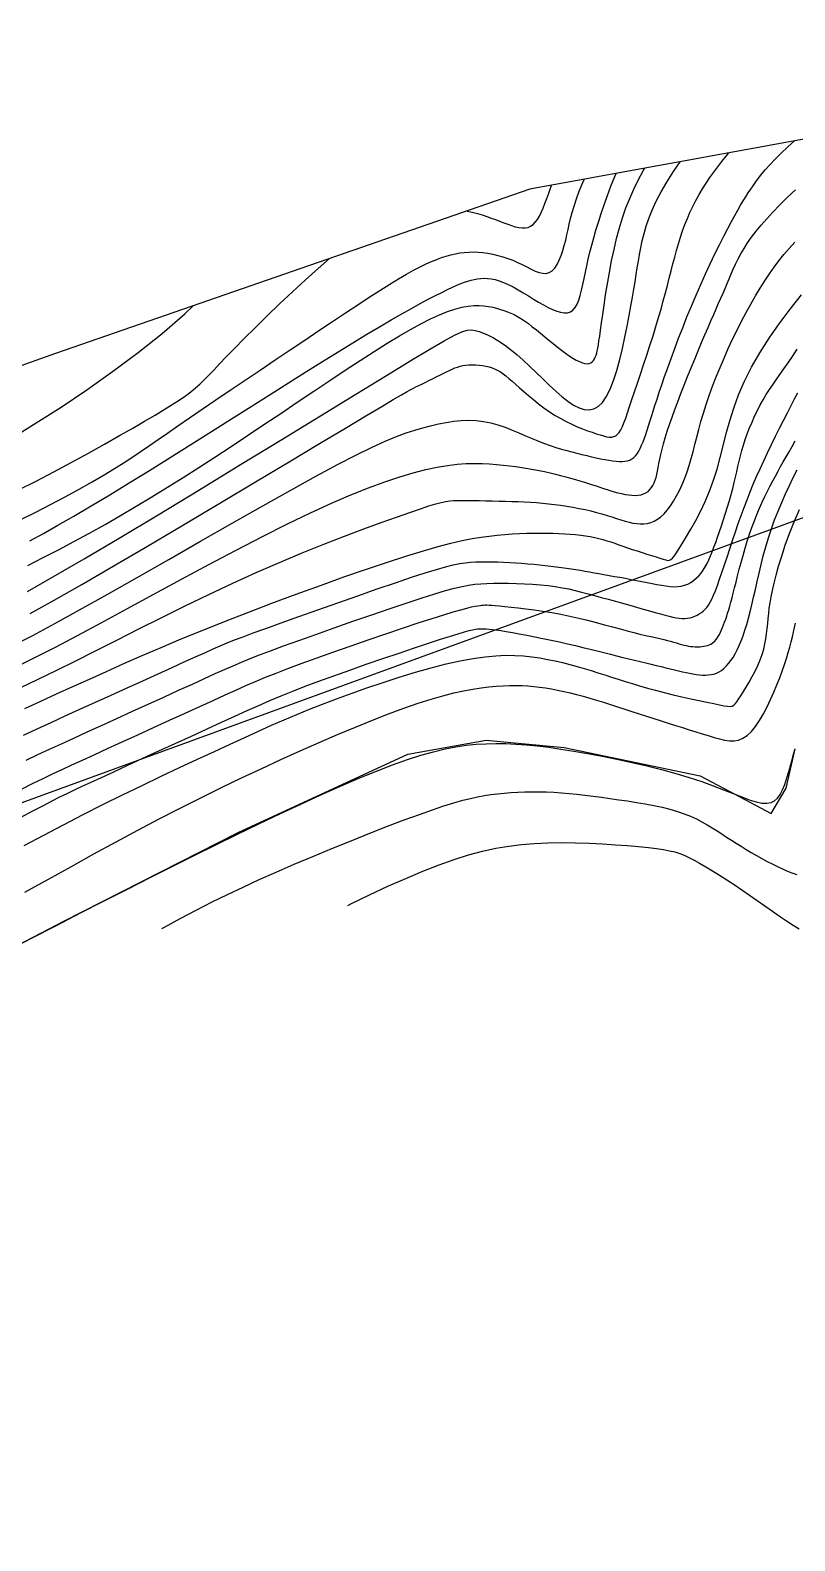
# Model space of a CAD drawing. Header units: metres. Extents: x -2219 to 435, y -3078 to 318.
# Drawn here: x 264.2 to 294.2, y 256 to 315.2 of the extents above; entities that cross this region are included whole.
import ezdxf

# ---------------------------------------------------------------- set-up
doc = ezdxf.new("R2010")
doc.units = ezdxf.units.M
for name, color, linetype in [('TERRAIN_BOUNDARY', 6, 'Continuous'), ('TERRAIN_CONTOUR_1M', 3, 'Continuous'), ('TERRAIN_CONTOUR_5M_SUPPLEMENT', 4, 'Continuous')]:
    doc.layers.add(name, color=color, linetype=linetype)

msp = doc.modelspace()

# ---------------------------------------------------------------- linework, layer by layer
at = {"layer": 'TERRAIN_BOUNDARY'}
msp.add_polyline3d([(334.466, 311.988, 0), (326.34, 311.064, 0), (319.276, 315.215, 0), (309.284, 313.622, 0), (283.816, 308.974, 0), (265.196, 302.536, 0), (256.381, 299.4, 0), (223.265, 291.711, 0), (195.534, 284.467, 0), (183.293, 283.155, 0), (172.734, 277.466, 0), (168.827, 278.773, 0), (157.385, 278.49, 0), (135.797, 277.305, 0)], dxfattribs=at)
at = {"layer": 'TERRAIN_CONTOUR_1M'}
for points in [[(263.516, 291.07, 7), (264.298, 291.473, 7), (265.164, 291.936, 7), (266.136, 292.469, 7), (267.223, 293.078, 7), (268.4, 293.744, 7), (269.633, 294.447, 7), (270.887, 295.164, 7), (272.129, 295.872, 7), (273.323, 296.55, 7), (274.435, 297.176, 7), (275.432, 297.726, 7), (276.287, 298.185, 7), (277.011, 298.558, 7), (277.621, 298.857, 7), (278.135, 299.091, 7), (278.573, 299.274, 7), (278.952, 299.414, 7), (279.29, 299.525, 7), (279.606, 299.617, 7), (279.915, 299.698, 7), (280.22, 299.77, 7), (280.522, 299.829, 7), (280.821, 299.874, 7), (281.116, 299.902, 7), (281.409, 299.912, 7), (281.7, 299.901, 7), (281.988, 299.867, 7), (282.275, 299.809, 7), (282.558, 299.73, 7), (282.838, 299.636, 7), (283.113, 299.53, 7), (283.382, 299.418, 7), (283.644, 299.305, 7), (283.9, 299.194, 7), (284.146, 299.09, 7), (284.384, 298.997, 7), (284.613, 298.916, 7), (284.835, 298.843, 7), (285.049, 298.779, 7), (285.257, 298.72, 7), (285.46, 298.668, 7), (285.658, 298.618, 7), (285.852, 298.571, 7), (286.043, 298.526, 7), (286.229, 298.482, 7), (286.41, 298.441, 7), (286.585, 298.403, 7), (286.752, 298.369, 7), (286.911, 298.34, 7), (287.06, 298.318, 7), (287.198, 298.302, 7), (287.325, 298.293, 7), (287.441, 298.293, 7), (287.546, 298.302, 7), (287.643, 298.321, 7), (287.732, 298.352, 7), (287.813, 298.394, 7), (287.888, 298.449, 7), (287.958, 298.518, 7), (288.023, 298.601, 7), (288.085, 298.699, 7), (288.144, 298.809, 7), (288.2, 298.931, 7), (288.254, 299.064, 7), (288.308, 299.207, 7), (288.361, 299.36, 7), (288.414, 299.521, 7), (288.469, 299.69, 7), (288.526, 299.869, 7), (288.586, 300.061, 7), (288.651, 300.268, 7), (288.723, 300.493, 7), (288.803, 300.739, 7), (288.892, 301.008, 7), (288.991, 301.303, 7), (289.102, 301.625, 7), (289.224, 301.972, 7), (289.356, 302.341, 7), (289.499, 302.728, 7), (289.651, 303.13, 7), (289.811, 303.543, 7), (289.979, 303.964, 7), (290.155, 304.389, 7), (290.336, 304.815, 7), (290.522, 305.237, 7), (290.709, 305.652, 7), (290.895, 306.053, 7), (291.078, 306.437, 7), (291.254, 306.799, 7), (291.422, 307.135, 7), (291.578, 307.439, 7), (291.722, 307.71, 7), (291.853, 307.949, 7), (291.974, 308.161, 7), (292.086, 308.351, 7), (292.192, 308.522, 7), (292.292, 308.68, 7), (292.388, 308.829, 7), (292.483, 308.973, 7), (292.578, 309.116, 7), (292.678, 309.262, 7), (292.788, 309.414, 7), (292.913, 309.575, 7), (293.059, 309.749, 7), (293.229, 309.939, 7), (293.43, 310.148, 7), (293.666, 310.379, 7), (293.941, 310.635, 7), (294.204, 310.87, 7)], [(264.194, 292.334, 6), (265.141, 292.856, 6), (266.225, 293.471, 6), (267.458, 294.184, 6), (268.804, 294.973, 6), (270.215, 295.807, 6), (271.643, 296.656, 6), (273.041, 297.49, 6), (274.36, 298.28, 6), (275.552, 298.995, 6), (276.57, 299.605, 6), (277.378, 300.089, 6), (277.995, 300.456, 6), (278.448, 300.724, 6), (278.77, 300.912, 6), (278.99, 301.037, 6), (279.139, 301.118, 6), (279.245, 301.172, 6), (279.341, 301.219, 6), (279.449, 301.272, 6), (279.572, 301.333, 6), (279.706, 301.399, 6), (279.848, 301.47, 6), (279.994, 301.543, 6), (280.139, 301.616, 6), (280.281, 301.686, 6), (280.415, 301.753, 6), (280.539, 301.815, 6), (280.654, 301.87, 6), (280.763, 301.92, 6), (280.868, 301.963, 6), (280.971, 302, 6), (281.076, 302.031, 6), (281.185, 302.055, 6), (281.3, 302.073, 6), (281.422, 302.084, 6), (281.551, 302.088, 6), (281.685, 302.085, 6), (281.82, 302.076, 6), (281.956, 302.059, 6), (282.088, 302.036, 6), (282.216, 302.005, 6), (282.337, 301.968, 6), (282.45, 301.923, 6), (282.557, 301.87, 6), (282.662, 301.808, 6), (282.766, 301.736, 6), (282.875, 301.653, 6), (282.99, 301.557, 6), (283.116, 301.448, 6), (283.254, 301.325, 6), (283.409, 301.188, 6), (283.578, 301.039, 6), (283.761, 300.883, 6), (283.954, 300.721, 6), (284.156, 300.559, 6), (284.366, 300.4, 6), (284.582, 300.247, 6), (284.801, 300.105, 6), (285.023, 299.975, 6), (285.243, 299.858, 6), (285.461, 299.753, 6), (285.674, 299.659, 6), (285.878, 299.576, 6), (286.073, 299.503, 6), (286.255, 299.439, 6), (286.421, 299.383, 6), (286.571, 299.335, 6), (286.705, 299.296, 6), (286.824, 299.268, 6), (286.931, 299.254, 6), (287.026, 299.254, 6), (287.111, 299.271, 6), (287.188, 299.306, 6), (287.257, 299.361, 6), (287.322, 299.438, 6), (287.384, 299.539, 6), (287.445, 299.665, 6), (287.507, 299.817, 6), (287.573, 299.998, 6), (287.645, 300.208, 6), (287.726, 300.449, 6), (287.817, 300.722, 6), (287.92, 301.028, 6), (288.033, 301.362, 6), (288.153, 301.717, 6), (288.277, 302.087, 6), (288.403, 302.466, 6), (288.528, 302.847, 6), (288.648, 303.224, 6), (288.762, 303.59, 6), (288.866, 303.94, 6), (288.961, 304.275, 6), (289.05, 304.597, 6), (289.132, 304.905, 6), (289.209, 305.203, 6), (289.283, 305.491, 6), (289.356, 305.771, 6), (289.427, 306.045, 6), (289.498, 306.313, 6), (289.571, 306.576, 6), (289.647, 306.835, 6), (289.726, 307.089, 6), (289.81, 307.339, 6), (289.899, 307.586, 6), (289.995, 307.828, 6), (290.098, 308.068, 6), (290.21, 308.304, 6), (290.33, 308.537, 6), (290.457, 308.766, 6), (290.592, 308.992, 6), (290.732, 309.214, 6), (290.878, 309.433, 6), (291.03, 309.647, 6), (291.186, 309.857, 6), (291.346, 310.063, 6), (291.513, 310.268, 6), (291.627, 310.4, 6)], [(263.825, 296.017, 2), (264.415, 296.305, 2), (265, 296.605, 2), (265.572, 296.909, 2), (266.118, 297.209, 2), (266.63, 297.499, 2), (267.096, 297.772, 2), (267.51, 298.022, 2), (267.882, 298.255, 2), (268.226, 298.477, 2), (268.554, 298.696, 2), (268.882, 298.92, 2), (269.222, 299.156, 2), (269.588, 299.41, 2), (269.993, 299.691, 2), (270.449, 300.004, 2), (270.949, 300.345, 2), (271.485, 300.708, 2), (272.049, 301.089, 2), (272.631, 301.481, 2), (273.224, 301.88, 2), (273.818, 302.279, 2), (274.405, 302.674, 2), (274.978, 303.058, 2), (275.532, 303.43, 2), (276.065, 303.787, 2), (276.573, 304.125, 2), (277.055, 304.443, 2), (277.506, 304.737, 2), (277.925, 305.006, 2), (278.309, 305.247, 2), (278.656, 305.457, 2), (278.968, 305.64, 2), (279.25, 305.797, 2), (279.506, 305.931, 2), (279.739, 306.045, 2), (279.955, 306.141, 2), (280.156, 306.223, 2), (280.347, 306.293, 2), (280.532, 306.354, 2), (280.712, 306.405, 2), (280.888, 306.446, 2), (281.064, 306.478, 2), (281.239, 306.5, 2), (281.415, 306.513, 2), (281.595, 306.515, 2), (281.778, 306.508, 2), (281.968, 306.49, 2), (282.161, 306.463, 2), (282.358, 306.426, 2), (282.556, 306.379, 2), (282.754, 306.324, 2), (282.951, 306.26, 2), (283.144, 306.187, 2), (283.333, 306.106, 2), (283.516, 306.018, 2), (283.692, 305.928, 2), (283.861, 305.842, 2), (284.022, 305.768, 2), (284.175, 305.711, 2), (284.318, 305.677, 2), (284.451, 305.672, 2), (284.574, 305.704, 2), (284.687, 305.776, 2), (284.788, 305.884, 2), (284.88, 306.024, 2), (284.963, 306.188, 2), (285.038, 306.372, 2), (285.105, 306.569, 2), (285.164, 306.774, 2), (285.218, 306.982, 2), (285.266, 307.187, 2), (285.312, 307.393, 2), (285.36, 307.605, 2), (285.413, 307.827, 2), (285.475, 308.063, 2), (285.551, 308.318, 2), (285.642, 308.597, 2), (285.754, 308.903, 2), (285.889, 309.24, 2), (285.941, 309.362, 2)], [(264.107, 294.218, 4), (264.705, 294.522, 4), (265.308, 294.835, 4), (265.915, 295.157, 4), (266.524, 295.489, 4), (267.135, 295.829, 4), (267.746, 296.179, 4), (268.357, 296.538, 4), (268.969, 296.905, 4), (269.582, 297.282, 4), (270.199, 297.668, 4), (270.82, 298.063, 4), (271.447, 298.468, 4), (272.081, 298.884, 4), (272.724, 299.309, 4), (273.375, 299.743, 4), (274.031, 300.183, 4), (274.683, 300.621, 4), (275.328, 301.054, 4), (275.958, 301.474, 4), (276.567, 301.878, 4), (277.15, 302.259, 4), (277.7, 302.612, 4), (278.213, 302.932, 4), (278.689, 303.219, 4), (279.13, 303.474, 4), (279.538, 303.697, 4), (279.914, 303.887, 4), (280.26, 304.047, 4), (280.579, 304.177, 4), (280.871, 304.276, 4), (281.14, 304.346, 4), (281.386, 304.39, 4), (281.612, 304.411, 4), (281.82, 304.414, 4), (282.011, 304.401, 4), (282.188, 304.376, 4), (282.353, 304.343, 4), (282.507, 304.304, 4), (282.653, 304.264, 4), (282.793, 304.22, 4), (282.928, 304.172, 4), (283.06, 304.117, 4), (283.192, 304.056, 4), (283.326, 303.985, 4), (283.463, 303.903, 4), (283.605, 303.809, 4), (283.754, 303.702, 4), (283.908, 303.584, 4), (284.068, 303.457, 4), (284.231, 303.325, 4), (284.396, 303.189, 4), (284.561, 303.052, 4), (284.726, 302.918, 4), (284.89, 302.788, 4), (285.05, 302.664, 4), (285.206, 302.55, 4), (285.355, 302.445, 4), (285.498, 302.353, 4), (285.633, 302.275, 4), (285.758, 302.211, 4), (285.872, 302.165, 4), (285.974, 302.136, 4), (286.063, 302.128, 4), (286.14, 302.137, 4), (286.206, 302.163, 4), (286.261, 302.202, 4), (286.309, 302.254, 4), (286.348, 302.316, 4), (286.382, 302.385, 4), (286.411, 302.461, 4), (286.436, 302.541, 4), (286.458, 302.632, 4), (286.48, 302.739, 4), (286.502, 302.868, 4), (286.526, 303.025, 4), (286.553, 303.217, 4), (286.586, 303.449, 4), (286.624, 303.728, 4), (286.671, 304.057, 4), (286.725, 304.428, 4), (286.786, 304.834, 4), (286.856, 305.265, 4), (286.934, 305.71, 4), (287.02, 306.162, 4), (287.115, 306.61, 4), (287.217, 307.046, 4), (287.329, 307.462, 4), (287.45, 307.859, 4), (287.584, 308.242, 4), (287.73, 308.613, 4), (287.891, 308.977, 4), (288.068, 309.336, 4), (288.263, 309.695, 4), (288.323, 309.797, 4)], [(264.181, 295.187, 3), (264.713, 295.474, 3), (265.288, 295.795, 3), (265.914, 296.154, 3), (266.594, 296.555, 3), (267.322, 296.992, 3), (268.087, 297.458, 3), (268.879, 297.946, 3), (269.686, 298.447, 3), (270.5, 298.956, 3), (271.31, 299.465, 3), (272.105, 299.966, 3), (272.877, 300.454, 3), (273.622, 300.925, 3), (274.337, 301.377, 3), (275.022, 301.808, 3), (275.673, 302.216, 3), (276.289, 302.6, 3), (276.867, 302.956, 3), (277.406, 303.284, 3), (277.903, 303.581, 3), (278.361, 303.849, 3), (278.78, 304.089, 3), (279.162, 304.302, 3), (279.509, 304.492, 3), (279.822, 304.659, 3), (280.102, 304.804, 3), (280.352, 304.93, 3), (280.573, 305.039, 3), (280.769, 305.131, 3), (280.943, 305.209, 3), (281.1, 305.274, 3), (281.243, 305.328, 3), (281.376, 305.371, 3), (281.503, 305.407, 3), (281.627, 305.435, 3), (281.753, 305.458, 3), (281.882, 305.474, 3), (282.015, 305.482, 3), (282.153, 305.478, 3), (282.298, 305.463, 3), (282.45, 305.433, 3), (282.611, 305.387, 3), (282.782, 305.323, 3), (282.965, 305.24, 3), (283.156, 305.141, 3), (283.353, 305.031, 3), (283.554, 304.913, 3), (283.757, 304.79, 3), (283.958, 304.668, 3), (284.155, 304.55, 3), (284.346, 304.44, 3), (284.529, 304.341, 3), (284.702, 304.258, 3), (284.865, 304.192, 3), (285.017, 304.147, 3), (285.158, 304.125, 3), (285.286, 304.13, 3), (285.402, 304.165, 3), (285.503, 304.232, 3), (285.591, 304.333, 3), (285.666, 304.466, 3), (285.732, 304.626, 3), (285.79, 304.811, 3), (285.843, 305.017, 3), (285.893, 305.24, 3), (285.942, 305.476, 3), (285.992, 305.721, 3), (286.046, 305.974, 3), (286.104, 306.234, 3), (286.168, 306.502, 3), (286.239, 306.78, 3), (286.317, 307.07, 3), (286.404, 307.372, 3), (286.5, 307.689, 3), (286.607, 308.02, 3), (286.725, 308.367, 3), (286.855, 308.728, 3), (286.997, 309.099, 3), (287.153, 309.477, 3), (287.204, 309.592, 3)], [(263.672, 290.249, 8), (264.401, 290.612, 8), (265.188, 291.016, 8), (266.048, 291.467, 8), (266.989, 291.971, 8), (267.997, 292.516, 8), (269.051, 293.088, 8), (270.131, 293.672, 8), (271.216, 294.254, 8), (272.286, 294.821, 8), (273.319, 295.356, 8), (274.294, 295.847, 8), (275.196, 296.281, 8), (276.025, 296.66, 8), (276.785, 296.987, 8), (277.482, 297.266, 8), (278.12, 297.501, 8), (278.703, 297.695, 8), (279.236, 297.852, 8), (279.725, 297.976, 8), (280.173, 298.07, 8), (280.584, 298.139, 8), (280.963, 298.184, 8), (281.313, 298.21, 8), (281.638, 298.219, 8), (281.941, 298.216, 8), (282.228, 298.202, 8), (282.5, 298.181, 8), (282.762, 298.156, 8), (283.015, 298.128, 8), (283.26, 298.096, 8), (283.498, 298.062, 8), (283.729, 298.024, 8), (283.954, 297.984, 8), (284.175, 297.941, 8), (284.391, 297.896, 8), (284.604, 297.849, 8), (284.814, 297.8, 8), (285.019, 297.749, 8), (285.218, 297.698, 8), (285.412, 297.645, 8), (285.599, 297.592, 8), (285.779, 297.539, 8), (285.951, 297.487, 8), (286.114, 297.435, 8), (286.27, 297.383, 8), (286.42, 297.333, 8), (286.565, 297.284, 8), (286.706, 297.237, 8), (286.846, 297.192, 8), (286.985, 297.149, 8), (287.125, 297.108, 8), (287.266, 297.069, 8), (287.407, 297.035, 8), (287.548, 297.006, 8), (287.686, 296.984, 8), (287.819, 296.969, 8), (287.947, 296.965, 8), (288.067, 296.971, 8), (288.178, 296.989, 8), (288.279, 297.021, 8), (288.37, 297.065, 8), (288.451, 297.122, 8), (288.524, 297.19, 8), (288.587, 297.268, 8), (288.643, 297.356, 8), (288.69, 297.452, 8), (288.731, 297.557, 8), (288.765, 297.669, 8), (288.794, 297.79, 8), (288.821, 297.921, 8), (288.848, 298.063, 8), (288.878, 298.218, 8), (288.911, 298.387, 8), (288.951, 298.572, 8), (289, 298.773, 8), (289.059, 298.992, 8), (289.129, 299.228, 8), (289.208, 299.481, 8), (289.297, 299.749, 8), (289.396, 300.031, 8), (289.503, 300.328, 8), (289.618, 300.637, 8), (289.74, 300.957, 8), (289.87, 301.289, 8), (290.005, 301.626, 8), (290.143, 301.967, 8), (290.282, 302.305, 8), (290.42, 302.637, 8), (290.555, 302.958, 8), (290.685, 303.264, 8), (290.808, 303.552, 8), (290.922, 303.817, 8), (291.029, 304.061, 8), (291.128, 304.289, 8), (291.221, 304.502, 8), (291.31, 304.704, 8), (291.394, 304.898, 8), (291.475, 305.087, 8), (291.554, 305.274, 8), (291.633, 305.462, 8), (291.713, 305.652, 8), (291.797, 305.845, 8), (291.888, 306.041, 8), (291.987, 306.241, 8), (292.097, 306.446, 8), (292.22, 306.656, 8), (292.36, 306.872, 8), (292.518, 307.096, 8), (292.695, 307.327, 8), (292.893, 307.568, 8), (293.113, 307.819, 8), (293.356, 308.082, 8), (293.623, 308.358, 8), (293.916, 308.648, 8), (294.235, 308.954, 8)], [(281.346, 308.12, 1), (281.549, 308.075, 1), (281.75, 308.023, 1), (281.94, 307.967, 1), (282.122, 307.908, 1), (282.295, 307.847, 1), (282.463, 307.785, 1), (282.626, 307.722, 1), (282.786, 307.661, 1), (282.941, 307.602, 1), (283.091, 307.55, 1), (283.236, 307.506, 1), (283.374, 307.475, 1), (283.504, 307.458, 1), (283.626, 307.459, 1), (283.739, 307.48, 1), (283.843, 307.524, 1), (283.937, 307.59, 1), (284.025, 307.678, 1), (284.107, 307.786, 1), (284.184, 307.914, 1), (284.259, 308.062, 1), (284.332, 308.228, 1), (284.404, 308.411, 1), (284.478, 308.611, 1), (284.555, 308.827, 1), (284.637, 309.059, 1), (284.662, 309.129, 1)], [(263.828, 289.428, 9), (264.505, 289.752, 9), (265.212, 290.096, 9), (265.959, 290.465, 9), (266.754, 290.864, 9), (267.592, 291.287, 9), (268.465, 291.726, 9), (269.365, 292.176, 9), (270.284, 292.629, 9), (271.214, 293.078, 9), (272.146, 293.517, 9), (273.073, 293.938, 9), (273.987, 294.336, 9), (274.876, 294.707, 9), (275.73, 295.051, 9), (276.538, 295.365, 9), (277.29, 295.648, 9), (277.974, 295.899, 9), (278.579, 296.115, 9), (279.095, 296.295, 9), (279.515, 296.439, 9), (279.85, 296.549, 9), (280.117, 296.631, 9), (280.331, 296.688, 9), (280.509, 296.725, 9), (280.665, 296.747, 9), (280.816, 296.758, 9), (280.978, 296.763, 9), (281.163, 296.765, 9), (281.371, 296.765, 9), (281.597, 296.763, 9), (281.837, 296.76, 9), (282.088, 296.756, 9), (282.344, 296.75, 9), (282.602, 296.744, 9), (282.858, 296.736, 9), (283.108, 296.729, 9), (283.353, 296.719, 9), (283.594, 296.709, 9), (283.832, 296.696, 9), (284.068, 296.68, 9), (284.304, 296.66, 9), (284.541, 296.637, 9), (284.779, 296.61, 9), (285.02, 296.577, 9), (285.263, 296.54, 9), (285.505, 296.499, 9), (285.744, 296.454, 9), (285.98, 296.405, 9), (286.209, 296.353, 9), (286.43, 296.298, 9), (286.642, 296.24, 9), (286.842, 296.181, 9), (287.032, 296.121, 9), (287.213, 296.062, 9), (287.384, 296.007, 9), (287.548, 295.958, 9), (287.706, 295.915, 9), (287.858, 295.881, 9), (288.005, 295.857, 9), (288.148, 295.846, 9), (288.288, 295.849, 9), (288.424, 295.868, 9), (288.559, 295.903, 9), (288.691, 295.958, 9), (288.821, 296.032, 9), (288.95, 296.128, 9), (289.078, 296.247, 9), (289.204, 296.39, 9), (289.33, 296.555, 9), (289.452, 296.741, 9), (289.571, 296.944, 9), (289.684, 297.162, 9), (289.792, 297.393, 9), (289.892, 297.635, 9), (289.984, 297.885, 9), (290.067, 298.142, 9), (290.144, 298.406, 9), (290.217, 298.677, 9), (290.289, 298.958, 9), (290.363, 299.248, 9), (290.441, 299.55, 9), (290.527, 299.864, 9), (290.624, 300.191, 9), (290.733, 300.531, 9), (290.854, 300.883, 9), (290.986, 301.244, 9), (291.127, 301.611, 9), (291.278, 301.982, 9), (291.436, 302.353, 9), (291.601, 302.723, 9), (291.771, 303.089, 9), (291.945, 303.447, 9), (292.124, 303.798, 9), (292.305, 304.139, 9), (292.487, 304.47, 9), (292.672, 304.789, 9), (292.856, 305.094, 9), (293.041, 305.386, 9), (293.224, 305.662, 9), (293.406, 305.922, 9), (293.592, 306.171, 9), (293.785, 306.414, 9), (293.99, 306.656, 9), (294.214, 306.904, 9)], [(263.738, 297.179, 1), (264.425, 297.526, 1), (265.121, 297.889, 1), (265.811, 298.259, 1), (266.481, 298.626, 1), (267.116, 298.979, 1), (267.7, 299.308, 1), (268.224, 299.605, 1), (268.688, 299.872, 1), (269.098, 300.112, 1), (269.457, 300.328, 1), (269.772, 300.524, 1), (270.048, 300.703, 1), (270.288, 300.87, 1), (270.498, 301.027, 1), (270.684, 301.178, 1), (270.857, 301.332, 1), (271.026, 301.495, 1), (271.203, 301.676, 1), (271.4, 301.882, 1), (271.626, 302.122, 1), (271.894, 302.403, 1), (272.213, 302.733, 1), (272.592, 303.116, 1), (273.022, 303.544, 1), (273.491, 304.002, 1), (273.986, 304.477, 1), (274.495, 304.956, 1), (275.005, 305.425, 1), (275.506, 305.872, 1), (275.952, 306.255, 1)], [(263.928, 287.56, 11), (264.471, 287.808, 11), (265.016, 288.057, 11), (265.573, 288.31, 11), (266.151, 288.573, 11), (266.757, 288.848, 11), (267.38, 289.131, 11), (268.007, 289.415, 11), (268.623, 289.695, 11), (269.216, 289.963, 11), (269.77, 290.214, 11), (270.273, 290.442, 11), (270.709, 290.64, 11), (271.073, 290.804, 11), (271.381, 290.942, 11), (271.658, 291.063, 11), (271.93, 291.176, 11), (272.22, 291.292, 11), (272.553, 291.419, 11), (272.954, 291.568, 11), (273.447, 291.747, 11), (274.048, 291.964, 11), (274.738, 292.211, 11), (275.488, 292.478, 11), (276.271, 292.754, 11), (277.059, 293.03, 11), (277.823, 293.295, 11), (278.536, 293.538, 11), (279.169, 293.75, 11), (279.702, 293.922, 11), (280.143, 294.058, 11), (280.505, 294.16, 11), (280.805, 294.236, 11), (281.057, 294.287, 11), (281.276, 294.321, 11), (281.476, 294.341, 11), (281.673, 294.352, 11), (281.879, 294.357, 11), (282.095, 294.359, 11), (282.319, 294.357, 11), (282.549, 294.352, 11), (282.783, 294.343, 11), (283.02, 294.332, 11), (283.258, 294.317, 11), (283.496, 294.301, 11), (283.731, 294.283, 11), (283.963, 294.263, 11), (284.191, 294.241, 11), (284.414, 294.217, 11), (284.632, 294.193, 11), (284.843, 294.167, 11), (285.048, 294.14, 11), (285.245, 294.112, 11), (285.435, 294.084, 11), (285.618, 294.055, 11), (285.798, 294.025, 11), (285.976, 293.995, 11), (286.155, 293.963, 11), (286.336, 293.93, 11), (286.523, 293.897, 11), (286.717, 293.862, 11), (286.919, 293.825, 11), (287.129, 293.788, 11), (287.344, 293.75, 11), (287.562, 293.711, 11), (287.78, 293.671, 11), (287.996, 293.631, 11), (288.208, 293.591, 11), (288.413, 293.55, 11), (288.61, 293.51, 11), (288.799, 293.472, 11), (288.979, 293.439, 11), (289.15, 293.411, 11), (289.314, 293.391, 11), (289.469, 293.382, 11), (289.617, 293.386, 11), (289.756, 293.403, 11), (289.889, 293.437, 11), (290.014, 293.485, 11), (290.131, 293.548, 11), (290.242, 293.624, 11), (290.346, 293.712, 11), (290.443, 293.81, 11), (290.533, 293.918, 11), (290.617, 294.035, 11), (290.695, 294.159, 11), (290.768, 294.292, 11), (290.838, 294.434, 11), (290.905, 294.587, 11), (290.971, 294.751, 11), (291.038, 294.928, 11), (291.107, 295.118, 11), (291.179, 295.323, 11), (291.254, 295.542, 11), (291.333, 295.774, 11), (291.413, 296.015, 11), (291.493, 296.262, 11), (291.571, 296.511, 11), (291.646, 296.759, 11), (291.716, 297.003, 11), (291.78, 297.24, 11), (291.836, 297.466, 11), (291.886, 297.684, 11), (291.933, 297.895, 11), (291.979, 298.103, 11), (292.026, 298.309, 11), (292.076, 298.515, 11), (292.131, 298.724, 11), (292.194, 298.938, 11), (292.266, 299.158, 11), (292.347, 299.384, 11), (292.436, 299.613, 11), (292.533, 299.842, 11), (292.635, 300.069, 11), (292.744, 300.293, 11), (292.857, 300.511, 11), (292.973, 300.72, 11), (293.093, 300.92, 11), (293.217, 301.115, 11), (293.347, 301.308, 11), (293.483, 301.504, 11), (293.627, 301.709, 11), (293.781, 301.926, 11), (293.946, 302.16, 11), (294.122, 302.416, 11), (294.311, 302.697, 11)], [(264.039, 286.583, 12), (264.502, 286.798, 12), (264.959, 287.009, 12), (265.424, 287.222, 12), (265.911, 287.445, 12), (266.432, 287.682, 12), (266.997, 287.94, 12), (267.596, 288.213, 12), (268.213, 288.493, 12), (268.833, 288.776, 12), (269.441, 289.053, 12), (270.022, 289.317, 12), (270.562, 289.562, 12), (271.044, 289.782, 12), (271.46, 289.971, 12), (271.826, 290.135, 12), (272.162, 290.283, 12), (272.489, 290.422, 12), (272.83, 290.561, 12), (273.204, 290.708, 12), (273.634, 290.87, 12), (274.14, 291.057, 12), (274.737, 291.272, 12), (275.406, 291.512, 12), (276.125, 291.765, 12), (276.867, 292.025, 12), (277.609, 292.282, 12), (278.325, 292.526, 12), (278.992, 292.751, 12), (279.585, 292.945, 12), (280.085, 293.104, 12), (280.502, 293.229, 12), (280.852, 293.325, 12), (281.149, 293.395, 12), (281.409, 293.445, 12), (281.649, 293.477, 12), (281.883, 293.498, 12), (282.126, 293.51, 12), (282.392, 293.518, 12), (282.678, 293.521, 12), (282.979, 293.52, 12), (283.29, 293.513, 12), (283.605, 293.501, 12), (283.92, 293.483, 12), (284.229, 293.459, 12), (284.526, 293.428, 12), (284.809, 293.389, 12), (285.079, 293.344, 12), (285.34, 293.293, 12), (285.594, 293.236, 12), (285.845, 293.174, 12), (286.098, 293.107, 12), (286.354, 293.037, 12), (286.617, 292.963, 12), (286.891, 292.887, 12), (287.17, 292.809, 12), (287.452, 292.73, 12), (287.731, 292.653, 12), (288.004, 292.577, 12), (288.265, 292.504, 12), (288.511, 292.436, 12), (288.737, 292.374, 12), (288.939, 292.317, 12), (289.12, 292.268, 12), (289.281, 292.226, 12), (289.427, 292.192, 12), (289.558, 292.166, 12), (289.679, 292.148, 12), (289.791, 292.139, 12), (289.898, 292.138, 12), (290.001, 292.146, 12), (290.101, 292.164, 12), (290.198, 292.189, 12), (290.29, 292.223, 12), (290.379, 292.264, 12), (290.464, 292.312, 12), (290.544, 292.366, 12), (290.619, 292.428, 12), (290.689, 292.495, 12), (290.756, 292.572, 12), (290.821, 292.662, 12), (290.886, 292.769, 12), (290.951, 292.896, 12), (291.02, 293.046, 12), (291.093, 293.223, 12), (291.172, 293.431, 12), (291.258, 293.672, 12), (291.351, 293.942, 12), (291.45, 294.235, 12), (291.553, 294.546, 12), (291.66, 294.869, 12), (291.77, 295.199, 12), (291.882, 295.53, 12), (291.995, 295.858, 12), (292.109, 296.177, 12), (292.223, 296.489, 12), (292.34, 296.796, 12), (292.46, 297.099, 12), (292.584, 297.401, 12), (292.713, 297.704, 12), (292.849, 298.011, 12), (292.991, 298.322, 12), (293.141, 298.64, 12), (293.296, 298.962, 12), (293.455, 299.283, 12), (293.614, 299.6, 12), (293.771, 299.909, 12), (293.924, 300.206, 12), (294.069, 300.487, 12), (294.206, 300.749, 12), (294.332, 300.989, 12)], [(301.819, 298.733, 17), (184.445, 255.95, 17), (184.67, 255.963, 17)], [(263.879, 285.458, 13), (264.309, 285.669, 13), (264.702, 285.859, 13), (265.075, 286.036, 13), (265.446, 286.21, 13), (265.832, 286.388, 13), (266.248, 286.579, 13), (266.713, 286.792, 13), (267.238, 287.032, 13), (267.812, 287.294, 13), (268.419, 287.572, 13), (269.042, 287.857, 13), (269.666, 288.142, 13), (270.274, 288.42, 13), (270.851, 288.683, 13), (271.379, 288.924, 13), (271.848, 289.138, 13), (272.271, 289.328, 13), (272.665, 289.503, 13), (273.048, 289.668, 13), (273.439, 289.83, 13), (273.855, 289.996, 13), (274.314, 290.173, 13), (274.833, 290.366, 13), (275.425, 290.581, 13), (276.074, 290.812, 13), (276.76, 291.053, 13), (277.459, 291.295, 13), (278.152, 291.532, 13), (278.816, 291.756, 13), (279.431, 291.96, 13), (279.974, 292.137, 13), (280.43, 292.28, 13), (280.803, 292.393, 13), (281.103, 292.479, 13), (281.34, 292.542, 13), (281.524, 292.587, 13), (281.665, 292.617, 13), (281.772, 292.636, 13), (281.856, 292.648, 13), (281.926, 292.657, 13), (281.989, 292.663, 13), (282.052, 292.666, 13), (282.123, 292.665, 13), (282.208, 292.661, 13), (282.314, 292.654, 13), (282.448, 292.642, 13), (282.618, 292.627, 13), (282.827, 292.607, 13), (283.074, 292.582, 13), (283.351, 292.552, 13), (283.655, 292.516, 13), (283.979, 292.474, 13), (284.319, 292.424, 13), (284.67, 292.367, 13), (285.025, 292.301, 13), (285.38, 292.228, 13), (285.732, 292.147, 13), (286.078, 292.063, 13), (286.416, 291.976, 13), (286.744, 291.889, 13), (287.058, 291.804, 13), (287.356, 291.724, 13), (287.636, 291.65, 13), (287.896, 291.584, 13), (288.135, 291.526, 13), (288.356, 291.474, 13), (288.558, 291.428, 13), (288.744, 291.386, 13), (288.914, 291.347, 13), (289.069, 291.311, 13), (289.21, 291.277, 13), (289.339, 291.243, 13), (289.456, 291.209, 13), (289.565, 291.177, 13), (289.666, 291.147, 13), (289.762, 291.119, 13), (289.854, 291.094, 13), (289.943, 291.073, 13), (290.033, 291.055, 13), (290.123, 291.041, 13), (290.214, 291.032, 13), (290.304, 291.026, 13), (290.394, 291.025, 13), (290.481, 291.028, 13), (290.565, 291.035, 13), (290.645, 291.046, 13), (290.72, 291.06, 13), (290.79, 291.079, 13), (290.854, 291.102, 13), (290.914, 291.13, 13), (290.97, 291.163, 13), (291.022, 291.202, 13), (291.072, 291.249, 13), (291.119, 291.302, 13), (291.165, 291.363, 13), (291.209, 291.433, 13), (291.253, 291.51, 13), (291.295, 291.595, 13), (291.337, 291.686, 13), (291.378, 291.784, 13), (291.419, 291.887, 13), (291.459, 291.995, 13), (291.499, 292.107, 13), (291.538, 292.224, 13), (291.577, 292.346, 13), (291.618, 292.477, 13), (291.66, 292.619, 13), (291.703, 292.773, 13), (291.749, 292.942, 13), (291.799, 293.128, 13), (291.851, 293.334, 13), (291.908, 293.561, 13), (291.969, 293.805, 13), (292.035, 294.064, 13), (292.105, 294.333, 13), (292.18, 294.609, 13), (292.259, 294.888, 13), (292.343, 295.167, 13), (292.432, 295.441, 13), (292.526, 295.708, 13), (292.625, 295.967, 13), (292.726, 296.218, 13), (292.83, 296.46, 13), (292.935, 296.693, 13), (293.041, 296.917, 13), (293.146, 297.132, 13), (293.25, 297.338, 13), (293.352, 297.535, 13), (293.454, 297.724, 13), (293.555, 297.911, 13), (293.657, 298.096, 13), (293.762, 298.283, 13), (293.871, 298.474, 13), (293.985, 298.674, 13), (294.105, 298.884, 13), (294.232, 299.106, 13)], [(263.819, 284.33, 14), (264.305, 284.586, 14), (264.713, 284.801, 14), (265.059, 284.98, 14), (265.364, 285.134, 14), (265.649, 285.274, 14), (265.934, 285.411, 14), (266.239, 285.554, 14), (266.586, 285.714, 14), (266.994, 285.901, 14), (267.478, 286.124, 14), (268.028, 286.376, 14), (268.624, 286.65, 14), (269.251, 286.937, 14), (269.891, 287.231, 14), (270.526, 287.522, 14), (271.14, 287.803, 14), (271.713, 288.066, 14), (272.236, 288.304, 14), (272.716, 288.522, 14), (273.168, 288.723, 14), (273.608, 288.914, 14), (274.049, 289.1, 14), (274.506, 289.285, 14), (274.993, 289.475, 14), (275.526, 289.675, 14), (276.113, 289.889, 14), (276.742, 290.113, 14), (277.391, 290.34, 14), (278.044, 290.564, 14), (278.681, 290.78, 14), (279.283, 290.982, 14), (279.831, 291.164, 14), (280.306, 291.319, 14), (280.695, 291.443, 14), (281.003, 291.539, 14), (281.243, 291.61, 14), (281.427, 291.66, 14), (281.566, 291.693, 14), (281.673, 291.713, 14), (281.759, 291.724, 14), (281.836, 291.729, 14), (281.915, 291.731, 14), (282.001, 291.731, 14), (282.097, 291.727, 14), (282.208, 291.719, 14), (282.339, 291.706, 14), (282.491, 291.687, 14), (282.671, 291.66, 14), (282.881, 291.626, 14), (283.124, 291.584, 14), (283.396, 291.535, 14), (283.691, 291.479, 14), (284.002, 291.418, 14), (284.324, 291.352, 14), (284.651, 291.284, 14), (284.977, 291.214, 14), (285.295, 291.143, 14), (285.602, 291.073, 14), (285.896, 291.003, 14), (286.18, 290.933, 14), (286.452, 290.866, 14), (286.716, 290.799, 14), (286.971, 290.734, 14), (287.219, 290.671, 14), (287.46, 290.611, 14), (287.696, 290.552, 14), (287.925, 290.496, 14), (288.148, 290.442, 14), (288.364, 290.391, 14), (288.573, 290.341, 14), (288.773, 290.294, 14), (288.966, 290.248, 14), (289.15, 290.204, 14), (289.325, 290.162, 14), (289.491, 290.121, 14), (289.649, 290.083, 14), (289.801, 290.048, 14), (289.945, 290.016, 14), (290.083, 289.988, 14), (290.216, 289.963, 14), (290.344, 289.943, 14), (290.468, 289.927, 14), (290.588, 289.917, 14), (290.704, 289.914, 14), (290.817, 289.919, 14), (290.926, 289.933, 14), (291.033, 289.957, 14), (291.136, 289.993, 14), (291.237, 290.04, 14), (291.335, 290.101, 14), (291.431, 290.176, 14), (291.524, 290.264, 14), (291.615, 290.366, 14), (291.704, 290.481, 14), (291.79, 290.609, 14), (291.873, 290.752, 14), (291.954, 290.908, 14), (292.032, 291.077, 14), (292.108, 291.261, 14), (292.182, 291.459, 14), (292.254, 291.671, 14), (292.325, 291.899, 14), (292.394, 292.142, 14), (292.462, 292.401, 14), (292.53, 292.675, 14), (292.596, 292.966, 14), (292.664, 293.272, 14), (292.734, 293.589, 14), (292.809, 293.918, 14), (292.888, 294.255, 14), (292.975, 294.599, 14), (293.071, 294.947, 14), (293.177, 295.298, 14), (293.294, 295.65, 14), (293.421, 296.001, 14), (293.557, 296.348, 14), (293.699, 296.69, 14), (293.847, 297.025, 14), (293.998, 297.351, 14), (294.151, 297.665, 14), (294.304, 297.965, 14)], [(263.991, 281.397, 16), (264.913, 281.906, 16), (265.815, 282.408, 16), (266.699, 282.898, 16), (267.567, 283.375, 16), (268.42, 283.833, 16), (269.26, 284.273, 16), (270.086, 284.697, 16), (270.9, 285.105, 16), (271.701, 285.498, 16), (272.491, 285.877, 16), (273.27, 286.243, 16), (274.038, 286.597, 16), (274.795, 286.939, 16), (275.538, 287.268, 16), (276.261, 287.58, 16), (276.961, 287.874, 16), (277.631, 288.146, 16), (278.268, 288.394, 16), (278.867, 288.616, 16), (279.422, 288.809, 16), (279.932, 288.971, 16), (280.397, 289.105, 16), (280.823, 289.213, 16), (281.213, 289.299, 16), (281.571, 289.365, 16), (281.901, 289.414, 16), (282.207, 289.45, 16), (282.494, 289.476, 16), (282.764, 289.493, 16), (283.02, 289.504, 16), (283.266, 289.506, 16), (283.504, 289.502, 16), (283.736, 289.49, 16), (283.965, 289.472, 16), (284.193, 289.446, 16), (284.424, 289.413, 16), (284.659, 289.373, 16), (284.899, 289.327, 16), (285.143, 289.275, 16), (285.393, 289.216, 16), (285.646, 289.152, 16), (285.904, 289.083, 16), (286.167, 289.008, 16), (286.434, 288.929, 16), (286.705, 288.846, 16), (286.98, 288.76, 16), (287.258, 288.67, 16), (287.539, 288.579, 16), (287.821, 288.486, 16), (288.106, 288.392, 16), (288.391, 288.299, 16), (288.677, 288.207, 16), (288.963, 288.116, 16), (289.247, 288.027, 16), (289.528, 287.939, 16), (289.803, 287.855, 16), (290.072, 287.772, 16), (290.332, 287.692, 16), (290.581, 287.615, 16), (290.818, 287.541, 16), (291.042, 287.471, 16), (291.254, 287.41, 16), (291.454, 287.363, 16), (291.645, 287.337, 16), (291.828, 287.336, 16), (292.005, 287.367, 16), (292.176, 287.435, 16), (292.344, 287.546, 16), (292.51, 287.704, 16), (292.672, 287.902, 16), (292.829, 288.134, 16), (292.981, 288.392, 16), (293.127, 288.669, 16), (293.264, 288.956, 16), (293.393, 289.246, 16), (293.512, 289.533, 16), (293.619, 289.809, 16), (293.716, 290.073, 16), (293.804, 290.325, 16), (293.882, 290.566, 16), (293.953, 290.796, 16), (294.015, 291.014, 16), (294.071, 291.221, 16), (294.121, 291.416, 16), (294.165, 291.601, 16), (294.205, 291.778, 16), (294.242, 291.949, 16)], [(262.189, 278.529, 17), (265.523, 280.259, 17), (272.359, 283.734, 17), (279.022, 286.818, 17), (282.091, 287.36, 17), (285.159, 287.068, 17), (290.491, 285.962, 17), (291.852, 285.241, 17)], [(263.25, 279.075, 17), (264.245, 279.588, 17), (265.224, 280.092, 17), (266.177, 280.581, 17), (267.105, 281.056, 17), (268.012, 281.518, 17), (268.9, 281.968, 17), (269.772, 282.406, 17), (270.633, 282.835, 17), (271.484, 283.256, 17), (272.33, 283.669, 17), (273.171, 284.075, 17), (274.003, 284.471, 17), (274.819, 284.852, 17), (275.612, 285.215, 17), (276.376, 285.555, 17), (277.103, 285.867, 17), (277.788, 286.148, 17), (278.423, 286.394, 17), (279.004, 286.602, 17), (279.537, 286.773, 17), (280.027, 286.91, 17), (280.482, 287.019, 17), (280.908, 287.1, 17), (281.314, 287.159, 17), (281.706, 287.198, 17), (282.091, 287.221, 17), (282.475, 287.23, 17), (282.863, 287.226, 17), (283.261, 287.21, 17), (283.672, 287.18, 17), (284.1, 287.137, 17), (284.551, 287.082, 17), (285.028, 287.013, 17), (285.536, 286.932, 17), (286.077, 286.839, 17), (286.644, 286.733, 17), (287.228, 286.617, 17), (287.819, 286.49, 17), (288.408, 286.354, 17), (288.986, 286.21, 17), (289.542, 286.058, 17), (290.069, 285.899, 17), (290.557, 285.736, 17), (291.007, 285.572, 17), (291.418, 285.413, 17), (291.791, 285.265, 17), (291.852, 285.241, 17)], [(291.852, 285.241, 17), (292.127, 285.134, 17), (292.427, 285.025, 17), (292.691, 284.943, 17), (292.919, 284.895, 17), (293.114, 284.884, 17), (293.279, 284.912, 17), (293.419, 284.978, 17), (293.538, 285.083, 17), (293.642, 285.226, 17), (293.734, 285.407, 17), (293.82, 285.626, 17), (293.904, 285.883, 17), (293.991, 286.176, 17), (294.081, 286.499, 17), (294.175, 286.846, 17), (294.221, 287.016, 17)], [(291.852, 285.241, 17), (293.288, 284.481, 17), (293.873, 285.482, 17), (294.221, 287.016, 17)], [(269.369, 279.97, 18), (269.47, 280.027, 18), (270.116, 280.378, 18), (270.735, 280.705, 18), (271.339, 281.013, 18), (271.94, 281.31, 18), (272.551, 281.6, 18), (273.183, 281.89, 18), (273.849, 282.185, 18), (274.556, 282.491, 18), (275.292, 282.802, 18), (276.043, 283.112, 18), (276.794, 283.416, 18), (277.527, 283.708, 18), (278.229, 283.981, 18), (278.883, 284.23, 18), (279.475, 284.448, 18), (279.992, 284.631, 18), (280.441, 284.782, 18), (280.832, 284.904, 18), (281.176, 285.001, 18), (281.483, 285.078, 18), (281.762, 285.138, 18), (282.025, 285.185, 18), (282.282, 285.224, 18), (282.541, 285.257, 18), (282.804, 285.284, 18), (283.071, 285.307, 18), (283.342, 285.324, 18), (283.617, 285.335, 18), (283.897, 285.34, 18), (284.18, 285.339, 18), (284.467, 285.331, 18), (284.758, 285.316, 18), (285.054, 285.295, 18), (285.355, 285.269, 18), (285.662, 285.238, 18), (285.975, 285.202, 18), (286.295, 285.162, 18), (286.622, 285.119, 18), (286.957, 285.074, 18), (287.3, 285.026, 18), (287.647, 284.976, 18), (287.995, 284.922, 18), (288.34, 284.863, 18), (288.677, 284.8, 18), (289.003, 284.73, 18), (289.313, 284.653, 18), (289.604, 284.569, 18), (289.873, 284.477, 18), (290.121, 284.377, 18), (290.352, 284.271, 18), (290.568, 284.16, 18), (290.773, 284.044, 18), (290.97, 283.926, 18), (291.16, 283.805, 18), (291.349, 283.683, 18), (291.537, 283.561, 18), (291.726, 283.439, 18), (291.917, 283.318, 18), (292.11, 283.197, 18), (292.306, 283.077, 18), (292.506, 282.957, 18), (292.709, 282.839, 18), (292.917, 282.722, 18), (293.13, 282.607, 18), (293.344, 282.496, 18), (293.556, 282.392, 18), (293.761, 282.297, 18), (293.955, 282.214, 18), (294.135, 282.145, 18), (294.297, 282.094, 18)], [(276.663, 280.879, 19), (276.778, 280.935, 19), (277.519, 281.291, 19), (278.242, 281.628, 19), (278.941, 281.94, 19), (279.611, 282.223, 19), (280.246, 282.473, 19), (280.843, 282.685, 19), (281.409, 282.862, 19), (281.948, 283.006, 19), (282.47, 283.119, 19), (282.981, 283.206, 19), (283.487, 283.269, 19), (283.997, 283.311, 19), (284.517, 283.334, 19), (285.052, 283.342, 19), (285.595, 283.336, 19), (286.135, 283.319, 19), (286.664, 283.294, 19), (287.171, 283.261, 19), (287.646, 283.224, 19), (288.08, 283.185, 19), (288.463, 283.145, 19), (288.788, 283.107, 19), (289.064, 283.067, 19), (289.299, 283.024, 19), (289.506, 282.975, 19), (289.694, 282.916, 19), (289.875, 282.846, 19), (290.059, 282.76, 19), (290.257, 282.658, 19), (290.477, 282.536, 19), (290.719, 282.396, 19), (290.978, 282.239, 19), (291.253, 282.069, 19), (291.539, 281.886, 19), (291.834, 281.693, 19), (292.135, 281.492, 19), (292.438, 281.285, 19), (292.74, 281.074, 19), (293.039, 280.863, 19), (293.332, 280.656, 19), (293.616, 280.458, 19), (293.888, 280.273, 19), (294.147, 280.105, 19), (294.39, 279.959, 19)]]:
    msp.add_polyline3d(points, dxfattribs=at)
at = {"layer": 'TERRAIN_CONTOUR_5M_SUPPLEMENT'}
for points in [[(264.09, 293.194, 5), (265.117, 293.776, 5), (266.313, 294.473, 5), (267.693, 295.292, 5), (269.215, 296.204, 5), (270.822, 297.176, 5), (272.458, 298.171, 5), (274.069, 299.153, 5), (275.597, 300.088, 5), (276.986, 300.938, 5), (278.181, 301.669, 5), (279.141, 302.254, 5), (279.884, 302.7, 5), (280.443, 303.026, 5), (280.853, 303.248, 5), (281.146, 303.383, 5), (281.356, 303.448, 5), (281.517, 303.461, 5), (281.661, 303.438, 5), (281.818, 303.393, 5), (281.99, 303.33, 5), (282.178, 303.246, 5), (282.379, 303.141, 5), (282.593, 303.014, 5), (282.818, 302.865, 5), (283.052, 302.692, 5), (283.296, 302.494, 5), (283.546, 302.273, 5), (283.801, 302.034, 5), (284.059, 301.785, 5), (284.317, 301.533, 5), (284.573, 301.287, 5), (284.825, 301.054, 5), (285.07, 300.842, 5), (285.306, 300.657, 5), (285.531, 300.508, 5), (285.744, 300.4, 5), (285.947, 300.335, 5), (286.14, 300.32, 5), (286.322, 300.358, 5), (286.495, 300.454, 5), (286.658, 300.611, 5), (286.812, 300.835, 5), (286.958, 301.127, 5), (287.094, 301.476, 5), (287.221, 301.869, 5), (287.339, 302.292, 5), (287.448, 302.732, 5), (287.546, 303.175, 5), (287.635, 303.608, 5), (287.713, 304.017, 5), (287.781, 304.393, 5), (287.84, 304.737, 5), (287.893, 305.054, 5), (287.941, 305.349, 5), (287.985, 305.628, 5), (288.028, 305.896, 5), (288.071, 306.157, 5), (288.116, 306.418, 5), (288.166, 306.682, 5), (288.223, 306.953, 5), (288.293, 307.234, 5), (288.379, 307.527, 5), (288.485, 307.834, 5), (288.615, 308.158, 5), (288.774, 308.502, 5), (288.965, 308.868, 5), (289.191, 309.257, 5), (289.45, 309.666, 5), (289.712, 310.05, 5)], [(263.984, 288.607, 10), (264.609, 288.891, 10), (265.235, 289.176, 10), (265.87, 289.464, 10), (266.519, 289.757, 10), (267.187, 290.057, 10), (267.877, 290.365, 10), (268.595, 290.679, 10), (269.344, 291.001, 10), (270.129, 291.331, 10), (270.954, 291.67, 10), (271.822, 292.018, 10), (272.736, 292.375, 10), (273.68, 292.734, 10), (274.636, 293.09, 10), (275.587, 293.435, 10), (276.515, 293.765, 10), (277.401, 294.072, 10), (278.228, 294.349, 10), (278.977, 294.591, 10), (279.637, 294.792, 10), (280.212, 294.956, 10), (280.715, 295.086, 10), (281.156, 295.189, 10), (281.546, 295.267, 10), (281.897, 295.325, 10), (282.22, 295.369, 10), (282.526, 295.403, 10), (282.824, 295.429, 10), (283.116, 295.451, 10), (283.402, 295.467, 10), (283.68, 295.479, 10), (283.951, 295.485, 10), (284.214, 295.488, 10), (284.469, 295.487, 10), (284.715, 295.482, 10), (284.952, 295.474, 10), (285.18, 295.462, 10), (285.399, 295.447, 10), (285.609, 295.428, 10), (285.81, 295.405, 10), (286.001, 295.379, 10), (286.184, 295.349, 10), (286.357, 295.314, 10), (286.522, 295.276, 10), (286.68, 295.234, 10), (286.835, 295.188, 10), (286.988, 295.138, 10), (287.143, 295.086, 10), (287.302, 295.03, 10), (287.468, 294.972, 10), (287.643, 294.911, 10), (287.829, 294.848, 10), (288.022, 294.784, 10), (288.218, 294.721, 10), (288.41, 294.66, 10), (288.593, 294.602, 10), (288.764, 294.549, 10), (288.915, 294.502, 10), (289.044, 294.462, 10), (289.145, 294.432, 10), (289.226, 294.415, 10), (289.292, 294.417, 10), (289.352, 294.443, 10), (289.412, 294.497, 10), (289.48, 294.584, 10), (289.564, 294.709, 10), (289.67, 294.877, 10), (289.805, 295.091, 10), (289.962, 295.348, 10), (290.136, 295.645, 10), (290.321, 295.976, 10), (290.508, 296.337, 10), (290.692, 296.724, 10), (290.867, 297.132, 10), (291.024, 297.558, 10), (291.161, 297.997, 10), (291.283, 298.448, 10), (291.4, 298.914, 10), (291.522, 299.392, 10), (291.657, 299.885, 10), (291.816, 300.391, 10), (292.006, 300.913, 10), (292.238, 301.449, 10), (292.517, 301.999, 10), (292.842, 302.56, 10), (293.205, 303.128, 10), (293.603, 303.698, 10), (294.027, 304.266, 10), (294.474, 304.827, 10)], [(263.521, 299.242, 0), (264.432, 299.806, 0), (265.407, 300.432, 0), (266.416, 301.109, 0), (267.434, 301.824, 0), (268.432, 302.565, 0), (269.384, 303.322, 0), (270.262, 304.082, 0), (270.598, 304.404, 0)], [(263.956, 283.223, 15), (264.732, 283.637, 15), (265.503, 284.044, 15), (266.274, 284.443, 15), (267.048, 284.835, 15), (267.821, 285.218, 15), (268.586, 285.589, 15), (269.336, 285.947, 15), (270.064, 286.29, 15), (270.763, 286.616, 15), (271.427, 286.923, 15), (272.048, 287.208, 15), (272.623, 287.471, 15), (273.161, 287.715, 15), (273.671, 287.944, 15), (274.167, 288.16, 15), (274.658, 288.369, 15), (275.156, 288.573, 15), (275.673, 288.777, 15), (276.219, 288.985, 15), (276.803, 289.198, 15), (277.416, 289.413, 15), (278.047, 289.625, 15), (278.685, 289.83, 15), (279.319, 290.023, 15), (279.937, 290.198, 15), (280.529, 290.35, 15), (281.082, 290.475, 15), (281.588, 290.57, 15), (282.051, 290.635, 15), (282.474, 290.674, 15), (282.865, 290.69, 15), (283.227, 290.686, 15), (283.567, 290.665, 15), (283.891, 290.631, 15), (284.202, 290.585, 15), (284.506, 290.531, 15), (284.804, 290.47, 15), (285.097, 290.403, 15), (285.384, 290.331, 15), (285.666, 290.254, 15), (285.944, 290.175, 15), (286.216, 290.092, 15), (286.485, 290.008, 15), (286.75, 289.923, 15), (287.014, 289.837, 15), (287.28, 289.751, 15), (287.551, 289.665, 15), (287.83, 289.578, 15), (288.12, 289.491, 15), (288.424, 289.404, 15), (288.744, 289.317, 15), (289.083, 289.231, 15), (289.432, 289.146, 15), (289.783, 289.065, 15), (290.127, 288.987, 15), (290.455, 288.916, 15), (290.759, 288.851, 15), (291.03, 288.795, 15), (291.257, 288.748, 15), (291.437, 288.713, 15), (291.574, 288.691, 15), (291.678, 288.685, 15), (291.757, 288.697, 15), (291.82, 288.729, 15), (291.877, 288.783, 15), (291.935, 288.863, 15), (292.005, 288.97, 15), (292.092, 289.105, 15), (292.194, 289.265, 15), (292.306, 289.446, 15), (292.424, 289.643, 15), (292.543, 289.853, 15), (292.658, 290.07, 15), (292.764, 290.29, 15), (292.857, 290.508, 15), (292.933, 290.722, 15), (292.994, 290.932, 15), (293.041, 291.137, 15), (293.078, 291.339, 15), (293.106, 291.539, 15), (293.129, 291.737, 15), (293.148, 291.934, 15), (293.167, 292.131, 15), (293.187, 292.33, 15), (293.211, 292.535, 15), (293.241, 292.751, 15), (293.281, 292.984, 15), (293.332, 293.239, 15), (293.396, 293.521, 15), (293.477, 293.836, 15), (293.577, 294.188, 15), (293.697, 294.582, 15), (293.839, 295.01, 15), (294.002, 295.463, 15), (294.187, 295.932, 15), (294.393, 296.41, 15)]]:
    msp.add_polyline3d(points, dxfattribs=at)

doc.saveas('drawing.dxf')
